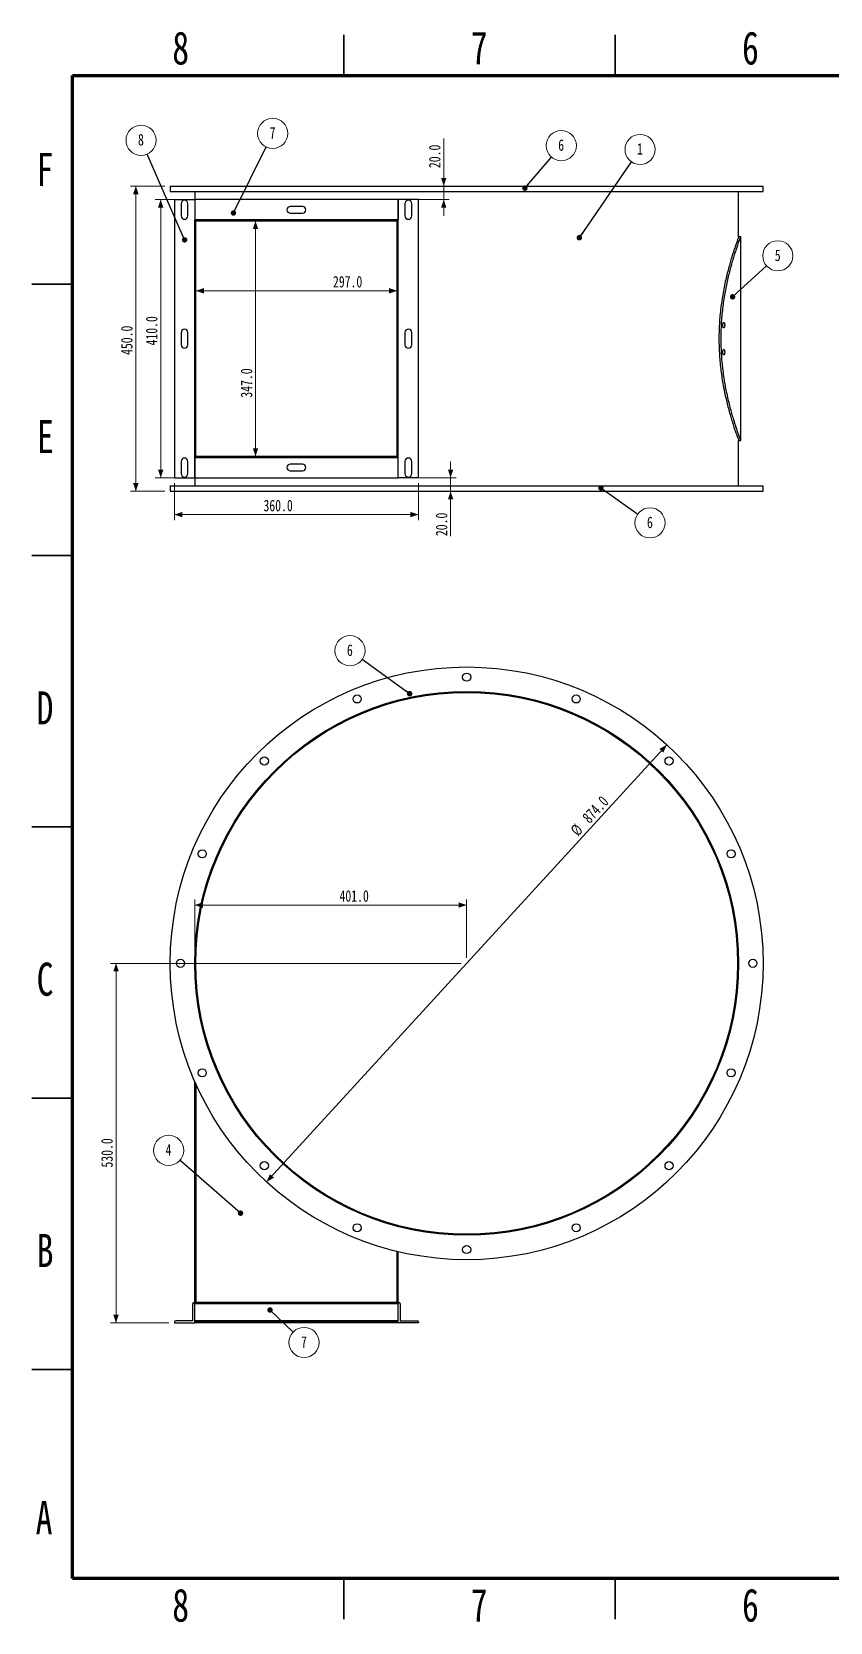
# Paper-space layout 'Sheet4' of a CAD drawing. Header units: millimetres. Extents: x 2 to 418, y 2 to 295.
# Drawn here: x 2.5 to 149.6, y 1.9 to 295 of the extents above; entities that cross this region are included whole.
import ezdxf

# ---------------------------------------------------------------- set-up
doc = ezdxf.new("R2010")
doc.units = ezdxf.units.MM
doc.styles.add('SLDTEXTSTYLE0', font='TXT', dxfattribs={"width": 0.75})
doc.dimstyles.new('SLDDIMSTYLE21', dxfattribs={"dimtxt": 2.116667, "dimasz": 1.5, "dimexe": 0, "dimexo": 0.0625, "dimgap": 0.529167, "dimtad": 1, "dimdec": 1, "dimlfac": 8, "dimrnd": 1e-09, "dimzin": 4, "dimdsep": 46, "dimtxsty": 'SLDTEXTSTYLE0', "dimsah": 1, "dimcen": 0, "dimadec": 0, "dimazin": 1, "dimtfac": 1, "dimtdec": 0, "dimtmove": 0, "dimatfit": 3, "dimfxl": 1, "dimfrac": 2, "dimtolj": 1, "dimtzin": 12, "dimarcsym": 0})
doc.dimstyles.new('SLDDIMSTYLE29', dxfattribs={"dimtxt": 2.116667, "dimasz": 1.5, "dimexe": 0, "dimexo": 0.0625, "dimgap": 0.529167, "dimtad": 1, "dimdec": 1, "dimlfac": 8, "dimrnd": 1e-09, "dimzin": 4, "dimdsep": 46, "dimtxsty": 'SLDTEXTSTYLE0', "dimsah": 1, "dimcen": 0.09, "dimadec": 0, "dimazin": 1, "dimtfac": 1, "dimtdec": 0, "dimtofl": 0, "dimtmove": 0, "dimatfit": 3, "dimfxl": 1, "dimfrac": 2, "dimtolj": 1, "dimtzin": 12, "dimarcsym": 0})
doc.dimstyles.new('SLDDIMSTYLE3', dxfattribs={"dimtxt": 0.18, "dimasz": 1, "dimexe": 0, "dimexo": 0.0625, "dimgap": 0, "dimtad": 0, "dimtih": 1, "dimtoh": 1, "dimdec": 0, "dimrnd": 1e-09, "dimzin": 0, "dimdsep": 46, "dimtxsty": 'Standard', "dimblk1": 'DOT', "dimblk2": 'DOT', "dimsah": 1, "dimcen": 0.09, "dimadec": 0, "dimazin": 0, "dimtfac": 1, "dimtdec": 0, "dimtofl": 0, "dimtmove": 0, "dimatfit": 3, "dimldrblk": 'DOT', "dimfxl": 1, "dimfrac": 2, "dimtolj": 1, "dimtzin": 0, "dimarcsym": 0})
doc.dimstyles.new('SLDDIMSTYLE30', dxfattribs={"dimtxt": 2.116667, "dimasz": 1.5, "dimexe": 0, "dimexo": 0.0625, "dimgap": 0.529167, "dimtad": 1, "dimdec": 1, "dimlfac": 8, "dimrnd": 1e-09, "dimzin": 4, "dimdsep": 46, "dimtxsty": 'SLDTEXTSTYLE0', "dimsah": 1, "dimcen": 0.09, "dimadec": 0, "dimazin": 1, "dimtfac": 1, "dimtdec": 0, "dimtmove": 0, "dimatfit": 0, "dimfxl": 1, "dimfrac": 2, "dimtolj": 1, "dimtzin": 12, "dimarcsym": 0})

# ---------------------------------------------------------------- blocks, each defined once
blk = doc.blocks.new('_D_63')
at = {"color": 7, "linetype": 'Continuous', "lineweight": 18, "transparency": 16777216}
blk.add_line((32.71, 247.31), (69.83, 247.31), dxfattribs=at)
for points in [[(32.71, 247.31), (34.21, 246.81), (34.21, 247.81)], [(69.83, 247.31), (68.33, 247.81), (68.33, 246.81)]]:
    blk.add_solid(points, dxfattribs=at)
at = {"color": 7, "linetype": 'Continuous', "lineweight": 18, "transparency": 16777216, "insert": (58, 250.04), "char_height": 2.117, "attachment_point": 1, "style": 'SLDTEXTSTYLE0'}
blk.add_mtext('297.0', dxfattribs=at)
blk = doc.blocks.new('_D_64')
at = {"color": 7, "linetype": 'Continuous', "lineweight": 18, "transparency": 16777216}
blk.add_line((43.73, 260.17), (43.73, 216.8), dxfattribs=at)
for points in [[(43.73, 260.17), (43.23, 258.67), (44.23, 258.67)], [(43.73, 216.8), (44.23, 218.3), (43.23, 218.3)]]:
    blk.add_solid(points, dxfattribs=at)
at = {"color": 7, "linetype": 'Continuous', "lineweight": 18, "transparency": 16777216, "insert": (41, 227.61), "char_height": 2.117, "attachment_point": 1, "rotation": 90, "style": 'SLDTEXTSTYLE0'}
blk.add_mtext('347.0', dxfattribs=at)
blk = doc.blocks.new('_D_65')
at = {"color": 7, "linetype": 'Continuous', "lineweight": 18, "transparency": 16777216}
for p, q in [((28.77, 211.86), (28.77, 205.06)), ((73.77, 211.86), (73.77, 205.06)), ((73.77, 206.06), (28.77, 206.06))]:
    blk.add_line(p, q, dxfattribs=at)
for points in [[(28.77, 206.06), (30.27, 205.56), (30.27, 206.56)], [(73.77, 206.06), (72.27, 206.56), (72.27, 205.56)]]:
    blk.add_solid(points, dxfattribs=at)
at = {"color": 7, "linetype": 'Continuous', "lineweight": 18, "transparency": 16777216, "insert": (45.19, 208.79), "char_height": 2.117, "attachment_point": 1, "style": 'SLDTEXTSTYLE0'}
blk.add_mtext('360.0', dxfattribs=at)
blk = doc.blocks.new('_D_66')
at = {"color": 7, "linetype": 'Continuous', "lineweight": 18, "transparency": 16777216}
for p, q in [((31.52, 264.11), (25.25, 264.11)), ((26.25, 212.86), (26.25, 264.11)), ((31.52, 212.86), (25.25, 212.86))]:
    blk.add_line(p, q, dxfattribs=at)
for points in [[(26.25, 264.11), (25.75, 262.61), (26.75, 262.61)], [(26.25, 212.86), (26.75, 214.36), (25.75, 214.36)]]:
    blk.add_solid(points, dxfattribs=at)
at = {"color": 7, "linetype": 'Continuous', "lineweight": 18, "transparency": 16777216, "insert": (23.52, 237.23), "char_height": 2.117, "attachment_point": 1, "rotation": 90, "style": 'SLDTEXTSTYLE0'}
blk.add_mtext('410.0', dxfattribs=at)
blk = doc.blocks.new('_D_67')
at = {"color": 7, "linetype": 'Continuous', "lineweight": 18, "transparency": 16777216}
for p, q in [((27.02, 266.61), (20.67, 266.61)), ((21.67, 210.36), (21.67, 266.61)), ((27.02, 210.36), (20.67, 210.36))]:
    blk.add_line(p, q, dxfattribs=at)
for points in [[(21.67, 266.61), (21.17, 265.11), (22.17, 265.11)], [(21.67, 210.36), (22.17, 211.86), (21.17, 211.86)]]:
    blk.add_solid(points, dxfattribs=at)
at = {"color": 7, "linetype": 'Continuous', "lineweight": 18, "transparency": 16777216, "insert": (18.94, 235.48), "char_height": 2.117, "attachment_point": 1, "rotation": 90, "style": 'SLDTEXTSTYLE0'}
blk.add_mtext('450.0', dxfattribs=at)
blk = doc.blocks.new('_D_68')
at = {"color": 7, "linetype": 'Continuous', "lineweight": 18, "transparency": 16777216}
for p, q in [((78.41, 266.61), (78.41, 275.39)), ((71.02, 264.11), (79.41, 264.11)), ((78.41, 264.11), (78.41, 266.61)), ((78.41, 264.11), (78.41, 261.11))]:
    blk.add_line(p, q, dxfattribs=at)
for points in [[(78.41, 266.61), (78.91, 268.11), (77.91, 268.11)], [(78.41, 264.11), (77.91, 262.61), (78.91, 262.61)]]:
    blk.add_solid(points, dxfattribs=at)
at = {"color": 7, "linetype": 'Continuous', "lineweight": 18, "transparency": 16777216, "insert": (75.68, 269.92), "char_height": 2.117, "attachment_point": 1, "rotation": 90, "style": 'SLDTEXTSTYLE0'}
blk.add_mtext('20.0', dxfattribs=at)
blk = doc.blocks.new('_D_69')
at = {"color": 7, "linetype": 'Continuous', "lineweight": 18, "transparency": 16777216}
for p, q in [((79.68, 212.86), (79.68, 215.86)), ((71.02, 212.86), (80.68, 212.86)), ((79.68, 212.86), (79.68, 210.36)), ((79.68, 210.36), (79.68, 202.09))]:
    blk.add_line(p, q, dxfattribs=at)
for points in [[(79.68, 212.86), (80.18, 214.36), (79.18, 214.36)], [(79.68, 210.36), (79.18, 208.86), (80.18, 208.86)]]:
    blk.add_solid(points, dxfattribs=at)
at = {"color": 7, "linetype": 'Continuous', "lineweight": 18, "transparency": 16777216, "insert": (76.95, 202.09), "char_height": 2.117, "attachment_point": 1, "rotation": 90, "style": 'SLDTEXTSTYLE0'}
blk.add_mtext('20.0', dxfattribs=at)
blk = doc.blocks.new('SW_NOTE_52')
at = {"color": 0, "linetype": 'Continuous', "lineweight": 0}
blk.add_circle((1.81, 2.11), 2.78, dxfattribs=at)
at = {"color": 0, "linetype": 'Continuous', "lineweight": 0, "insert": (1.79, 3.28), "char_height": 2.12, "attachment_point": 2, "style": 'SLDTEXTSTYLE0'}
blk.add_mtext('6', dxfattribs=at)
blk = doc.blocks.new('_DOT')
at = {"color": 0, "linetype": 'ByBlock', "lineweight": -2}
blk.add_line((-0.5, 0), (-1, 0), dxfattribs=at)
at = {"color": 0, "linetype": 'ByBlock', "const_width": 0.5}
blk.add_lwpolyline([(-0.25, 0, 1), (0.25, 0, 1)], format="xyb", close=True, dxfattribs=at)
blk = doc.blocks.new('SW_NOTE_53')
at = {"color": 0, "linetype": 'Continuous', "lineweight": 0}
blk.add_circle((1.58, 2.29), 2.78, dxfattribs=at)
at = {"color": 0, "linetype": 'Continuous', "lineweight": 0, "insert": (1.55, 3.45), "char_height": 2.12, "attachment_point": 2, "style": 'SLDTEXTSTYLE0'}
blk.add_mtext('1', dxfattribs=at)
blk = doc.blocks.new('SW_NOTE_54')
at = {"color": 0, "linetype": 'Continuous', "lineweight": 0}
blk.add_circle((2.06, 1.87), 2.78, dxfattribs=at)
at = {"color": 0, "linetype": 'Continuous', "lineweight": 0, "insert": (2.04, 3.03), "char_height": 2.12, "attachment_point": 2, "style": 'SLDTEXTSTYLE0'}
blk.add_mtext('5', dxfattribs=at)
blk = doc.blocks.new('SW_NOTE_55')
at = {"color": 0, "linetype": 'Continuous', "lineweight": 0}
blk.add_circle((2.27, -1.61), 2.78, dxfattribs=at)
at = {"color": 0, "linetype": 'Continuous', "lineweight": 0, "insert": (2.25, -0.45), "char_height": 2.12, "attachment_point": 2, "style": 'SLDTEXTSTYLE0'}
blk.add_mtext('6', dxfattribs=at)
blk = doc.blocks.new('SW_NOTE_56')
at = {"color": 0, "linetype": 'Continuous', "lineweight": 0}
blk.add_circle((1.23, 2.49), 2.78, dxfattribs=at)
at = {"color": 0, "linetype": 'Continuous', "lineweight": 0, "insert": (1.21, 3.66), "char_height": 2.12, "attachment_point": 2, "style": 'SLDTEXTSTYLE0'}
blk.add_mtext('7', dxfattribs=at)
blk = doc.blocks.new('SW_NOTE_57')
at = {"color": 0, "linetype": 'Continuous', "lineweight": 0}
blk.add_circle((-1.11, 2.55), 2.78, dxfattribs=at)
at = {"color": 0, "linetype": 'Continuous', "lineweight": 0, "insert": (-1.14, 3.71), "char_height": 2.12, "attachment_point": 2, "style": 'SLDTEXTSTYLE0'}
blk.add_mtext('8', dxfattribs=at)
blk = doc.blocks.new('_D_70')
at = {"color": 7, "linetype": 'Continuous', "lineweight": 18, "transparency": 16777216}
for p, q in [((32.52, 124.35), (32.52, 135.1)), ((82.64, 124.35), (82.64, 135.1)), ((32.52, 134.1), (82.64, 134.1))]:
    blk.add_line(p, q, dxfattribs=at)
for points in [[(32.52, 134.1), (34.02, 133.6), (34.02, 134.6)], [(82.64, 134.1), (81.14, 134.6), (81.14, 133.6)]]:
    blk.add_solid(points, dxfattribs=at)
at = {"color": 7, "linetype": 'Continuous', "lineweight": 18, "transparency": 16777216, "insert": (59.21, 136.83), "char_height": 2.117, "attachment_point": 1, "style": 'SLDTEXTSTYLE0'}
blk.add_mtext('401.0', dxfattribs=at)
blk = doc.blocks.new('_D_71')
at = {"color": 7, "linetype": 'Continuous', "lineweight": 18, "transparency": 16777216}
for p, q in [((81.64, 123.35), (17.02, 123.35)), ((18.02, 57.1), (18.02, 123.35)), ((27.77, 57.1), (17.02, 57.1))]:
    blk.add_line(p, q, dxfattribs=at)
for points in [[(18.02, 123.35), (17.52, 121.85), (18.52, 121.85)], [(18.02, 57.1), (18.52, 58.6), (17.52, 58.6)]]:
    blk.add_solid(points, dxfattribs=at)
at = {"color": 7, "linetype": 'Continuous', "lineweight": 18, "transparency": 16777216, "insert": (15.29, 85.71), "char_height": 2.117, "attachment_point": 1, "rotation": 90, "style": 'SLDTEXTSTYLE0'}
blk.add_mtext('530.0', dxfattribs=at)
blk = doc.blocks.new('_D_72')
at = {"color": 7, "linetype": 'Continuous', "lineweight": 18, "transparency": 16777216}
blk.add_line((119.54, 163.63), (45.75, 83.06), dxfattribs=at)
for points in [[(119.54, 163.63), (118.15, 162.86), (118.89, 162.19)], [(45.75, 83.06), (47.13, 83.83), (46.39, 84.51)]]:
    blk.add_solid(points, dxfattribs=at)
at = {"color": 7, "linetype": 'Continuous', "lineweight": 18, "transparency": 16777216, "char_height": 2.117, "attachment_point": 1, "rotation": 47.5155, "style": 'SLDTEXTSTYLE0'}
for s, insert in [('874.0', (103.75, 150.43)), ('%%c', (101.59, 148.07))]:
    blk.add_mtext(s, dxfattribs=dict(at, insert=insert))
blk = doc.blocks.new('SW_NOTE_58')
at = {"color": 0, "linetype": 'Continuous', "lineweight": 0}
blk.add_circle((-2.26, 1.63), 2.78, dxfattribs=at)
at = {"color": 0, "linetype": 'Continuous', "lineweight": 0, "insert": (-2.28, 2.79), "char_height": 2.12, "attachment_point": 2, "style": 'SLDTEXTSTYLE0'}
blk.add_mtext('6', dxfattribs=at)
blk = doc.blocks.new('SW_NOTE_59')
at = {"color": 0, "linetype": 'Continuous', "lineweight": 0}
blk.add_circle((-2.1, 1.83), 2.78, dxfattribs=at)
at = {"color": 0, "linetype": 'Continuous', "lineweight": 0, "insert": (-2.12, 2.99), "char_height": 2.12, "attachment_point": 2, "style": 'SLDTEXTSTYLE0'}
blk.add_mtext('4', dxfattribs=at)
blk = doc.blocks.new('SW_NOTE_60')
at = {"color": 0, "linetype": 'Continuous', "lineweight": 0}
blk.add_circle((2.01, -1.92), 2.78, dxfattribs=at)
at = {"color": 0, "linetype": 'Continuous', "lineweight": 0, "insert": (1.99, -0.76), "char_height": 2.12, "attachment_point": 2, "style": 'SLDTEXTSTYLE0'}
blk.add_mtext('7', dxfattribs=at)

psp = doc.layouts.new('Sheet4')

# ---------------------------------------------------------------- linework, layer by layer
at = {"color": 7, "linetype": 'Continuous', "lineweight": 35}
for p, q in [((60, 287), (60, 294.5)), ((110, 287), (110, 294.5)), ((10, 248.5), (2.5, 248.5)), ((10, 198.5), (2.5, 198.5)), ((2.5, 148.5), (10, 148.5)), ((10, 148.5), (2.5, 148.5)), ((10, 98.5), (2.5, 98.5)), ((10, 48.5), (2.5, 48.5)), ((60, 10), (60, 2.5)), ((110, 10), (110, 2.5))]:
    psp.add_line(p, q, dxfattribs=at)
at = {"color": 7, "linetype": 'Continuous', "lineweight": 70}
for p, q in [((10, 10), (10, 287)), ((10, 287), (410, 287)), ((410, 10), (10, 10))]:
    psp.add_line(p, q, dxfattribs=at)
at = {"color": 7, "linetype": 'Continuous', "lineweight": 25}
for p, q in [((28.018, 266.61), (28.018, 265.61)), ((28.018, 266.61), (137.268, 266.61)), ((28.018, 265.61), (137.268, 265.61)), ((28.768, 264.11), (28.768, 212.86)), ((28.768, 264.11), (32.518, 264.11)), ((32.518, 265.61), (32.518, 264.11)), ((70.018, 264.11), (32.518, 264.11)), ((32.518, 264.11), (32.518, 260.36)), ((32.518, 264.11), (32.518, 212.86)), ((70.018, 264.11), (70.018, 260.36)), ((70.018, 212.86), (70.018, 264.11)), ((73.768, 264.11), (70.018, 264.11)), ((73.768, 212.86), (73.768, 264.11)), ((132.768, 257.235), (132.768, 265.61)), ((137.268, 265.61), (137.268, 266.61)), ((30.018, 263.36), (30.018, 261.11)), ((31.268, 261.11), (31.268, 263.36)), ((52.393, 262.86), (50.143, 262.86)), ((50.143, 261.61), (52.393, 261.61)), ((71.268, 263.36), (71.268, 261.11)), ((72.518, 261.11), (72.518, 263.36)), ((70.018, 260.36), (32.518, 260.36)), ((32.518, 260.36), (32.706, 260.36)), ((32.518, 216.61), (32.518, 260.36)), ((32.706, 260.36), (32.706, 260.172)), ((32.706, 260.36), (69.831, 260.36)), ((32.706, 216.61), (32.706, 260.36)), ((32.706, 260.172), (69.831, 260.172)), ((69.831, 260.36), (69.831, 260.172)), ((69.831, 260.36), (70.018, 260.36)), ((69.831, 216.61), (69.831, 260.36)), ((70.018, 216.61), (70.018, 260.36)), ((133.143, 257.235), (132.768, 257.235)), ((133.143, 219.735), (133.143, 257.235)), ((30.018, 239.61), (30.018, 237.36)), ((31.268, 237.36), (31.268, 239.61)), ((71.268, 239.61), (71.268, 237.36)), ((72.518, 237.36), (72.518, 239.61)), ((132.768, 211.36), (132.768, 219.735)), ((132.768, 219.735), (133.143, 219.735)), ((30.018, 215.86), (30.018, 213.61)), ((31.268, 213.61), (31.268, 215.86)), ((32.518, 212.86), (32.518, 216.61)), ((32.518, 216.61), (70.018, 216.61)), ((32.518, 216.61), (32.706, 216.61)), ((32.706, 216.797), (32.706, 216.61)), ((32.706, 216.797), (69.831, 216.797)), ((32.706, 216.61), (69.831, 216.61)), ((52.393, 215.36), (50.143, 215.36)), ((50.143, 214.11), (52.393, 214.11)), ((69.831, 216.797), (69.831, 216.61)), ((69.831, 216.61), (70.018, 216.61)), ((70.018, 212.86), (70.018, 216.61)), ((71.268, 215.86), (71.268, 213.61)), ((72.518, 213.61), (72.518, 215.86)), ((28.018, 211.36), (28.018, 210.36)), ((28.018, 211.36), (137.268, 211.36)), ((28.768, 212.86), (32.518, 212.86)), ((32.518, 212.86), (32.518, 211.36)), ((32.518, 212.86), (70.018, 212.86)), ((73.768, 212.86), (70.018, 212.86)), ((137.268, 210.36), (137.268, 211.36)), ((28.018, 210.36), (137.268, 210.36)), ((32.518, 60.848), (32.518, 101.637)), ((32.706, 101.209), (32.706, 60.848)), ((69.831, 60.848), (69.831, 70.247)), ((70.018, 60.848), (70.018, 70.202)), ((32.143, 60.598), (32.143, 57.473)), ((32.518, 60.848), (32.393, 60.848)), ((70.018, 60.848), (32.518, 60.848)), ((32.518, 57.098), (32.518, 60.848)), ((70.018, 60.598), (32.518, 60.598)), ((70.018, 57.098), (70.018, 60.848)), ((70.018, 60.848), (70.143, 60.848)), ((70.393, 60.598), (70.393, 57.473)), ((28.768, 57.223), (28.768, 57.098)), ((28.768, 57.098), (32.518, 57.098)), ((32.143, 57.473), (29.018, 57.473)), ((70.018, 57.473), (32.518, 57.473)), ((70.018, 57.223), (32.518, 57.223)), ((32.518, 57.223), (32.518, 57.098)), ((70.018, 57.098), (32.518, 57.098)), ((70.018, 57.223), (70.018, 57.098)), ((73.768, 57.098), (70.018, 57.098)), ((70.393, 57.473), (73.518, 57.473)), ((73.768, 57.223), (73.768, 57.098))]:
    psp.add_line(p, q, dxfattribs=at)
for centre, radius in [((82.643, 123.348), 54.625), ((82.643, 176.098), 0.75), ((82.643, 123.348), 50.125), ((82.643, 123.348), 49.938), ((62.457, 172.083), 0.75), ((102.83, 172.083), 0.75), ((45.344, 160.648), 0.75), ((119.943, 160.648), 0.75), ((33.909, 143.535), 0.75), ((131.378, 143.535), 0.75), ((29.893, 123.348), 0.75), ((135.393, 123.348), 0.75), ((33.909, 103.162), 0.75), ((131.378, 103.162), 0.75), ((45.344, 86.048), 0.75), ((119.943, 86.048), 0.75), ((62.457, 74.614), 0.75), ((102.83, 74.614), 0.75), ((82.643, 70.598), 0.75)]:
    psp.add_circle(centre, radius, dxfattribs=at)
for centre, radius, start, end in [((30.643, 263.36), 0.625, 360, 180), ((71.893, 263.36), 0.625, 360, 180), ((30.643, 261.11), 0.625, 180, 360), ((50.143, 262.235), 0.625, 90, 270), ((52.393, 262.235), 0.625, 270, 90), ((71.893, 261.11), 0.625, 180, 360), ((30.643, 239.61), 0.625, 0, 180), ((71.893, 239.61), 0.625, 0, 180), ((30.643, 237.36), 0.625, 180, 0), ((71.893, 237.36), 0.625, 180, 0), ((30.643, 215.86), 0.625, 0, 180), ((50.143, 214.735), 0.625, 90, 270), ((52.393, 214.735), 0.625, 270, 90), ((71.893, 215.86), 0.625, 0, 180), ((30.643, 213.61), 0.625, 180, 0), ((71.893, 213.61), 0.625, 180, 0), ((32.393, 60.598), 0.25, 90, 180), ((70.143, 60.598), 0.25, 360, 90), ((29.018, 57.223), 0.25, 90, 180), ((73.518, 57.223), 0.25, 0, 90)]:
    psp.add_arc(centre, radius, start, end, dxfattribs=at)
for points, knots in [([(132.768, 257.235), (132.767, 257.23), (132.763, 257.221), (132.736, 257.148), (132.692, 257.03), (132.626, 256.852), (132.535, 256.602), (132.423, 256.29), (132.301, 255.946), (132.174, 255.584), (132.036, 255.179), (131.875, 254.699), (131.692, 254.136), (131.463, 253.405), (131.198, 252.516), (130.899, 251.446), (130.597, 250.276), (130.301, 249.012), (130.02, 247.662), (129.762, 246.227), (129.536, 244.709), (129.356, 243.162), (129.226, 241.609), (129.148, 240.062), (129.12, 238.482), (129.147, 236.936), (129.222, 235.437), (129.338, 233.999), (129.496, 232.581), (129.691, 231.198), (129.917, 229.86), (130.169, 228.574), (130.441, 227.343), (130.73, 226.164), (131.03, 225.043), (131.332, 223.995), (131.626, 223.037), (131.901, 222.188), (132.149, 221.455), (132.364, 220.841), (132.541, 220.349), (132.671, 219.997), (132.753, 219.776), (132.763, 219.748), (132.768, 219.735)], [0, 0, 0, 0, 0.0157938, 0.0315876, 0.0475643, 0.0635411, 0.0829713, 0.1024825, 0.1182674, 0.1340524, 0.150003, 0.1659537, 0.185323, 0.2047635, 0.2309626, 0.2573328, 0.2839658, 0.3109589, 0.3379907, 0.3652185, 0.3930862, 0.4211859, 0.4471858, 0.4733875, 0.4999086, 0.5268701, 0.5514124, 0.5761258, 0.6010968, 0.6262377, 0.6512742, 0.67647, 0.7018639, 0.7274972, 0.7540504, 0.7809683, 0.8080722, 0.8355615, 0.8624543, 0.8895479, 0.9172958, 0.9452795, 0.9725232, 1, 1, 1, 1]), ([(133.143, 219.735), (133.142, 219.739), (133.138, 219.748), (133.111, 219.822), (133.068, 219.939), (133.002, 220.118), (132.912, 220.367), (132.8, 220.68), (132.679, 221.024), (132.553, 221.387), (132.415, 221.793), (132.256, 222.273), (132.074, 222.837), (131.847, 223.569), (131.583, 224.458), (131.286, 225.53), (130.987, 226.701), (130.693, 227.965), (130.438, 229.205), (130.223, 230.389), (130.026, 231.63), (129.873, 232.794), (129.735, 234.086), (129.629, 235.368), (129.558, 236.786), (129.53, 238.097), (129.535, 239.157), (129.564, 240.306), (129.626, 241.541), (129.741, 242.98), (129.898, 244.4), (130.092, 245.784), (130.317, 247.123), (130.567, 248.41), (130.838, 249.642), (131.125, 250.821), (131.422, 251.94), (131.722, 252.987), (132.014, 253.944), (132.286, 254.792), (132.512, 255.463), (132.692, 255.984), (132.85, 256.431), (132.965, 256.749), (133.042, 256.961), (133.102, 257.123), (133.138, 257.22), (133.142, 257.231), (133.143, 257.235)], [0, 0, 0, 0, 0.0158042, 0.0316084, 0.0475955, 0.0635826, 0.0830254, 0.1025491, 0.1183445, 0.13414, 0.1501013, 0.1660627, 0.1854453, 0.2048992, 0.2311033, 0.2574787, 0.2841172, 0.3111165, 0.3381367, 0.3586605, 0.379272, 0.4072419, 0.4213039, 0.4473065, 0.4735105, 0.4934617, 0.513506, 0.5270049, 0.5515756, 0.5763175, 0.6013174, 0.6264876, 0.6515481, 0.6767684, 0.702228, 0.7278463, 0.7543985, 0.7813157, 0.808419, 0.8359081, 0.8627896, 0.8832152, 0.9037307, 0.9315828, 0.9455869, 0.9591207, 0.9863231, 1, 1, 1, 1]), ([(130.014, 240.485), (130.036, 240.491), (130.08, 240.503), (130.136, 240.598), (130.177, 240.736), (130.197, 240.901), (130.197, 241.067), (130.178, 241.221), (130.143, 241.351), (130.094, 241.445), (130.034, 241.492), (129.969, 241.48), (129.907, 241.406), (129.858, 241.278), (129.83, 241.118), (129.824, 240.951), (129.838, 240.793), (129.869, 240.655), (129.916, 240.55), (129.967, 240.493), (130.001, 240.487), (130.014, 240.485)], [0, 0, 0, 0, 0.058105, 0.1162768, 0.172414, 0.2251327, 0.2751264, 0.3241143, 0.3739635, 0.4261516, 0.4814094, 0.5393616, 0.5983318, 0.6558217, 0.7098946, 0.7604723, 0.8092062, 0.8583291, 0.9097162, 0.964365, 1, 1, 1, 1]), ([(130.014, 235.485), (130.036, 235.491), (130.08, 235.503), (130.136, 235.598), (130.177, 235.736), (130.197, 235.901), (130.197, 236.067), (130.178, 236.221), (130.143, 236.351), (130.094, 236.445), (130.034, 236.492), (129.969, 236.48), (129.907, 236.406), (129.858, 236.278), (129.83, 236.118), (129.824, 235.951), (129.838, 235.793), (129.869, 235.655), (129.916, 235.55), (129.967, 235.493), (130.001, 235.487), (130.014, 235.485)], [0, 0, 0, 0, 0.058105, 0.1162768, 0.172414, 0.2251327, 0.2751264, 0.3241143, 0.3739635, 0.4261516, 0.4814094, 0.5393616, 0.5983318, 0.6558217, 0.7098946, 0.7604723, 0.8092062, 0.8583291, 0.9097162, 0.964365, 1, 1, 1, 1])]:
    psp.add_open_spline(points, degree=3, knots=knots, dxfattribs=at)

# ---------------------------------------------------------------- block references
at = {"color": 7, "linetype": 'Continuous', "lineweight": 0}
for name, p in [('SW_NOTE_56', (45.666, 273.824)), ('SW_NOTE_57', (23.751, 272.5)), ('SW_NOTE_52', (98.262, 271.948)), ('SW_NOTE_53', (113.022, 271.064)), ('SW_NOTE_54', (137.924, 251.884)), ('SW_NOTE_55', (114.165, 206.14)), ('SW_NOTE_58', (63.398, 179.345)), ('SW_NOTE_59', (29.811, 87.042)), ('SW_NOTE_60', (50.667, 55.39))]:
    psp.add_blockref(name, p, dxfattribs=at)

# ---------------------------------------------------------------- texts
at = {"color": 7, "linetype": 'Continuous', "lineweight": 0, "char_height": 6.096, "attachment_point": 2, "style": 'SLDTEXTSTYLE0'}
for s, insert in [('8', (29.939, 295.114)), ('7', (84.939, 295.114)), ('6', (134.939, 295.114)), ('F', (4.937, 272.726)), ('E', (5.011, 223.476)), ('D', (4.93, 173.476)), ('C', (4.937, 123.476)), ('B', (4.953, 73.476)), ('A', (4.757, 24.226)), ('8', (29.939, 8.114)), ('7', (84.939, 8.114)), ('6', (134.939, 8.114))]:
    psp.add_mtext(s, dxfattribs=dict(at, insert=insert))

# ---------------------------------------------------------------- dimensions: what is measured, and where the dimension line sits
at = {"color": 7, "linetype": 'Continuous', "lineweight": 18}
for base, p1, p2, angle, dimstyle, picture, middle in [((78.407, 266.61), (70.018, 264.11), (28.018, 266.61), 90, 'SLDDIMSTYLE30', '_D_68', (78.407, 272.657)), ((21.672, 266.61), (28.018, 210.36), (28.018, 266.61), 90, 'SLDDIMSTYLE29', '_D_67', (21.672, 238.995)), ((26.25, 264.11), (32.518, 212.86), (32.518, 264.11), 90, 'SLDDIMSTYLE29', '_D_66', (26.25, 240.748)), ((43.73, 216.797), (32.706, 260.172), (32.706, 216.797), 90, 'SLDDIMSTYLE29', '_D_64', (43.73, 231.133)), ((79.679, 210.36), (70.018, 212.86), (28.018, 210.36), 90, 'SLDDIMSTYLE30', '_D_69', (79.679, 204.822)), ((28.768, 206.057), (73.768, 212.86), (28.768, 212.86), 0, 'SLDDIMSTYLE29', '_D_65', (48.704, 206.057)), ((18.018, 123.348), (28.768, 57.098), (82.643, 123.348), 90, 'SLDDIMSTYLE29', '_D_71', (18.018, 89.227))]:
    dim = psp.add_linear_dim(base=base, p1=p1, p2=p2, angle=angle, dimstyle=dimstyle, dxfattribs=at)
    dim.commit()
    dim.dimension.update_dxf_attribs({"geometry": picture, "text_midpoint": middle, "dimtype": 160})
for base, p1, p2, picture, middle in [((69.831, 247.307), (32.706, 260.36), (69.831, 260.36), '_D_63', (61.522, 247.307)), ((82.643, 134.101), (32.518, 123.348), (82.643, 123.348), '_D_70', (62.733, 134.101))]:
    dim = psp.add_linear_dim(base=base, p1=p1, p2=p2, dimstyle='SLDDIMSTYLE29', dxfattribs=at)
    dim.commit()
    dim.dimension.update_dxf_attribs({"geometry": picture, "text_midpoint": middle, "dimtype": 160})
dim = psp.add_diameter_dim_2p(p1=(119.537, 163.632), p2=(45.75, 83.065), dimstyle='SLDDIMSTYLE21', dxfattribs=at)
dim.commit()
dim.dimension.update_dxf_attribs({"geometry": '_D_72', "text_midpoint": (107.084, 150.034), "dimtype": 163})

# ---------------------------------------------------------------- leaders
at = {"color": 7, "linetype": 'Continuous', "lineweight": 0}
for points in [[(39.661, 261.651), (45.666, 273.824)], [(30.66, 256.689), (23.751, 272.5)], [(93.366, 266.224), (98.262, 271.948)], [(103.412, 257.086), (113.022, 271.064)], [(131.641, 246.194), (137.924, 251.884)], [(107.38, 210.965), (114.165, 206.14)], [(72.124, 173.047), (63.398, 179.345)], [(40.964, 77.303), (29.811, 87.042)], [(46.394, 59.468), (50.667, 55.39)]]:
    psp.add_leader(points, dimstyle='SLDDIMSTYLE3', dxfattribs=at)

doc.saveas('drawing.dxf')
